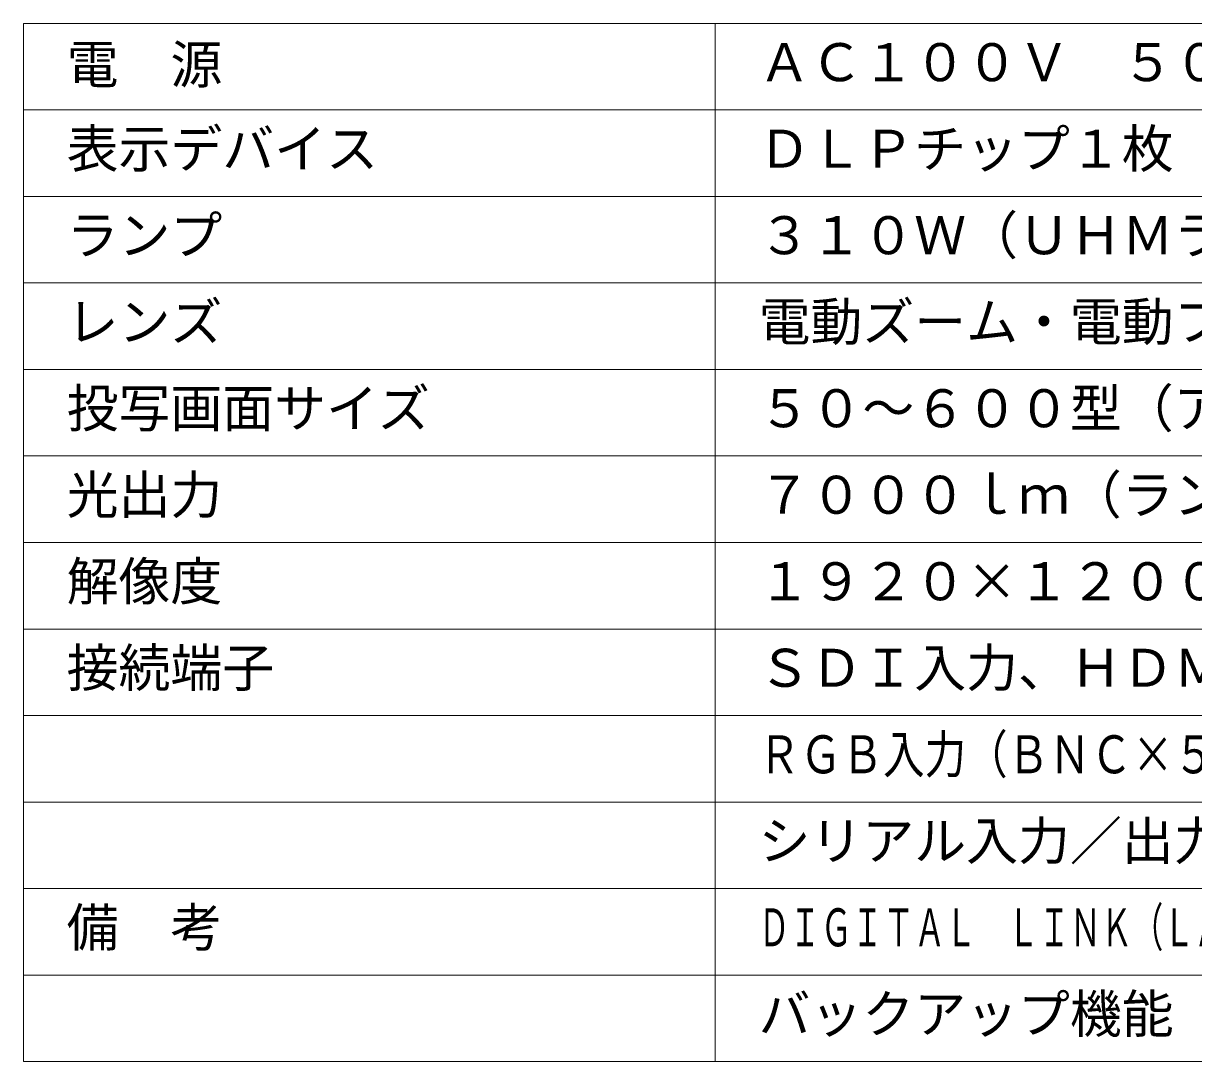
# Model space of a CAD drawing. Units: millimetres, scale not verified. Extents: x -63 to 62, y -57 to 57.
# Drawn here: x -62.8 to 4.9, y -56.5 to 3.5 of the extents above; entities that cross this region are included whole.
import ezdxf
from ezdxf.enums import TextEntityAlignment as Align

# ---------------------------------------------------------------- set-up
doc = ezdxf.new("R2010")
doc.units = ezdxf.units.MM
doc.header["$LTSCALE"] = 0.125
doc.layers.add('0-1_MOJI1', color=7, linetype='Continuous')
doc.layers.add('0-2_WAKU', color=1, linetype='Continuous', lineweight=18)
doc.styles.add('ＭＳ ゴシック', font='')
doc.styles.get('ＭＳ ゴシック').set_extended_font_data('MS Gothic')

msp = doc.modelspace()

# ---------------------------------------------------------------- linework, layer by layer
at = {"layer": '0-2_WAKU', "color": 4}
for p, q in [((-62.7951, 3.4895), (-62.7951, -56.5105)), ((62.2049, 3.4895), (-62.7951, 3.4895)), ((-22.7951, -56.5105), (-22.7951, 3.4895)), ((-62.7951, -56.5105), (62.2049, -56.5105))]:
    msp.add_line(p, q, dxfattribs=at)
at = {"layer": '0-2_WAKU'}
for p, q in [((-62.7951, -1.5105), (62.2049, -1.5105)), ((-62.7951, -6.5105), (62.2049, -6.5105)), ((-62.7951, -11.5105), (62.2049, -11.5105)), ((-62.7951, -16.5105), (62.2049, -16.5105)), ((-62.7951, -21.5105), (62.2049, -21.5105)), ((-62.7951, -26.5105), (62.2049, -26.5105)), ((-62.7951, -31.5105), (62.2049, -31.5105)), ((-62.7951, -36.5105), (62.2049, -36.5105)), ((-62.7951, -41.5105), (62.2049, -41.5105)), ((-62.7951, -46.5105), (62.2049, -46.5105)), ((-62.7951, -51.5105), (62.2049, -51.5105))]:
    msp.add_line(p, q, dxfattribs=at)

# ---------------------------------------------------------------- texts
at = {"layer": '0-1_MOJI1', "style": 'ＭＳ ゴシック'}
for s, p in [('電\u3000源', (-60.2951, -0.6424)), ('ＡＣ１００Ｖ\u3000５０Ｈｚ／６０Ｈｚ', (-20.2951, -0.5105)), ('表示デバイス', (-60.2951, -5.5105)), ('ＤＬＰチップ１枚\u3000ＤＬＰ方式', (-20.2951, -5.5105)), ('ランプ', (-60.2951, -10.5105)), ('３１０Ｗ（ＵＨＭランプ\u3000２灯式）', (-20.2951, -10.5105)), ('レンズ', (-60.2951, -15.5105)), ('電動ズーム・電動フォーカスレンズ', (-20.2951, -15.5105)), ('投写画面サイズ', (-60.2951, -20.5105)), ('５０～６００型（アスペクト比\u3000１６：１０時）', (-20.2951, -20.5105)), ('７０００ｌｍ（ランプ２灯、ノーマルモード時）', (-20.2951, -25.5105)), ('光出力', (-60.2951, -25.5105)), ('解像度', (-60.2951, -30.5105)), ('１９２０×１２００ドット', (-20.2951, -30.5105)), ('接続端子', (-60.2951, -35.5105)), ('ＳＤＩ入力、ＨＤＭＩ入力、ＤＶＩ－Ｄ入力、', (-20.2951, -35.5105)), ('シリアル入力／出力、リモート入力／出力、ＬＡＮ', (-20.2951, -45.5105)), ('備\u3000考\u3000', (-60.2951, -50.5105)), ('バックアップ機能', (-20.2951, -55.5105))]:
    msp.add_text(s, height=2.199, dxfattribs=at).set_placement(p, align=Align.BOTTOM_LEFT)
for s, width, p in [('ＲＧＢ入力（ＢＮＣ×５／高密度Ｄ－Ｓｕｂ１５Ｐ・メス）、', 0.8, (-20.2951, -40.5105)), ('ＤＩＧＩＴＡＬ\u3000ＬＩＮＫ（ＬＡＮと共用）、騒音値：３０ｄＢ（ノーマルモード時）、', 0.6, (-20.2951, -50.5105))]:
    msp.add_text(s, height=2.199, dxfattribs=dict(at, width=width)).set_placement(p, align=Align.BOTTOM_LEFT)

doc.saveas('drawing.dxf')
